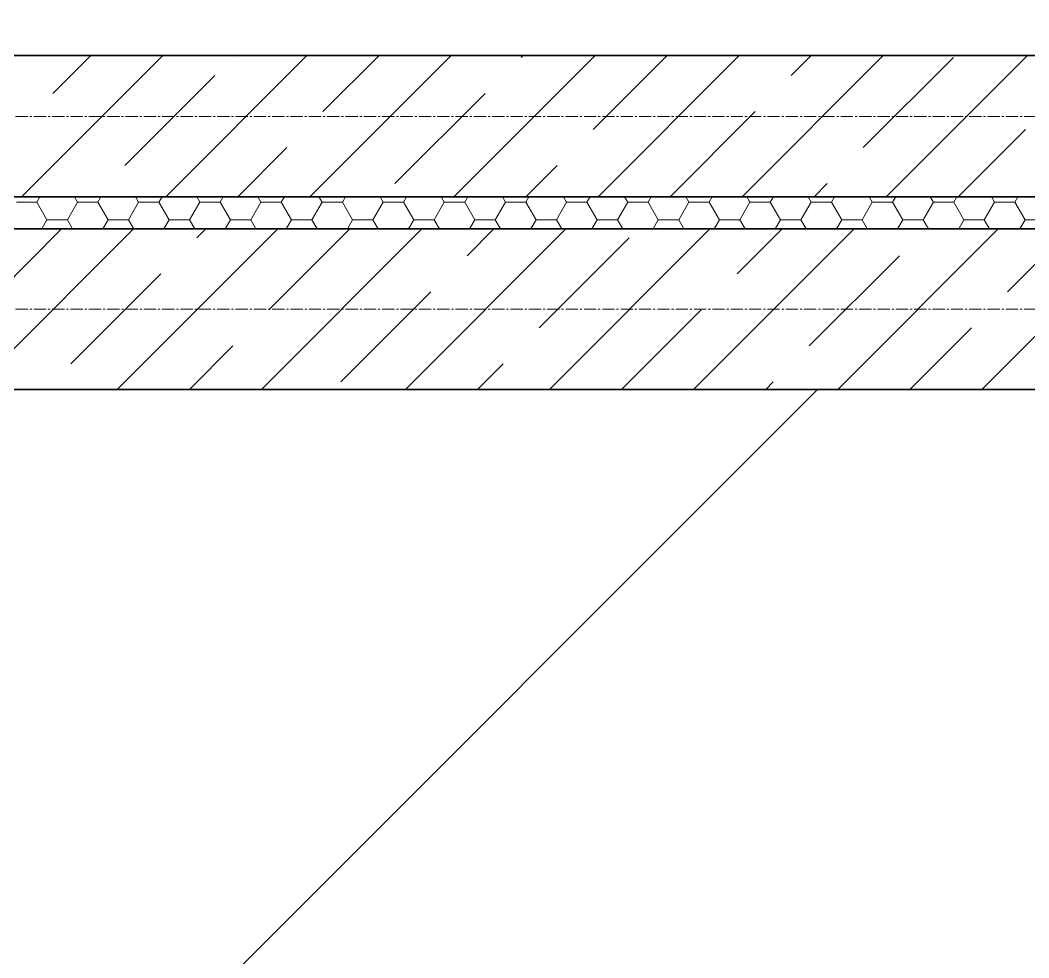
# Model space of a CAD drawing. Header units: millimetres. Extents: x 538266 to 1167394, y 114608 to 637157.
# Drawn here: x 830178 to 831749, y 185303 to 186763 of the extents above; entities that cross this region are included whole.
import ezdxf
from ezdxf.enums import TextEntityAlignment as Align

# ---------------------------------------------------------------- set-up
doc = ezdxf.new("R2010")
doc.units = ezdxf.units.MM
doc.linetypes.add('CENTER2', pattern=[28.575, 19.05, -3.175, 3.175, -3.175])
doc.layers.get('Defpoints').update_dxf_attribs({"color": 140})
for name, color, linetype, lineweight in [('АР_Стены ЖБ', 7, 'Continuous', 35), ('АР_Стены_дефшов', 4, 'Continuous', 0), ('АР_Штриховка', 8, 'Continuous', 0)]:
    doc.layers.add(name, color=color, linetype=linetype, lineweight=lineweight)
doc.layers.add('РД_Оси_100', color=7, linetype='Continuous', lineweight=0, true_color=0x525252)
doc.layers.add('ФВ-5', color=7, linetype='Continuous')
doc.styles.add('style1', font='ARIALN.TTF')

# ---------------------------------------------------------------- blocks, each defined once
blk = doc.blocks.new('2_этаж')
at = {"layer": 'АР_Стены ЖБ', "color": 18, "linetype": 'Continuous', "lineweight": 35, "true_color": 0x000000}
for p, q in [((685378.6, 186708.2), (672773.6, 186708.2)), ((672773.6, 186488.2), (685598.6, 186488.2)), ((685648.6, 186438.2), (672773.6, 186438.2)), ((672773.6, 186188.2), (685898.6, 186188.2))]:
    blk.add_line(p, q, dxfattribs=at)
at = {"layer": 'АР_Стены_дефшов', "color": 18, "linetype": 'Continuous', "lineweight": 0, "true_color": 0x000000}
for p, q in [((685598.6, 186488.2), (672973.6, 186488.2)), ((672973.6, 186438.2), (685648.6, 186438.2))]:
    blk.add_line(p, q, dxfattribs=at)
at = {"layer": 'АР_Штриховка', "color": 18, "linetype": 'Continuous', "lineweight": 5, "true_color": 0x000000}
for p, q in [((673815.5, 186488.2), (674035.5, 186708.2)), ((673864, 186649), (673923.2, 186708.2)), ((674040, 186488.2), (674260, 186708.2)), ((674144.6, 186705.1), (674144.6, 186705.1)), ((674264.5, 186488.2), (674484.5, 186708.2)), ((674285, 186620.9), (674372.3, 186708.2)), ((674489, 186488.2), (674709, 186708.2)), ((674593.7, 186705.1), (674596.8, 186708.2)), ((674705.9, 186592.9), (674821.3, 186708.2)), ((674713.5, 186488.2), (674933.5, 186708.2)), ((674938, 186488.2), (675158, 186708.2)), ((675014.6, 186677.1), (675045.8, 186708.2)), ((675126.9, 186564.8), (675267.2, 186705.1)), ((675162.5, 186488.2), (675382.5, 186708.2)), ((673976.3, 186536.8), (674116.6, 186677.1)), ((674565.6, 186677.1), (674565.6, 186677.1)), ((674397.2, 186508.7), (674537.5, 186649)), ((674986.5, 186649), (674986.5, 186649)), ((673835.9, 186620.9), (673835.9, 186620.9)), ((674825.8, 186488.2), (674958.5, 186620.9)), ((674256.9, 186592.9), (674256.9, 186592.9)), ((675274.8, 186488.2), (675379.4, 186592.9)), ((674152.3, 186488.2), (674228.8, 186564.8)), ((674677.8, 186564.8), (674677.8, 186564.8)), ((674601.3, 186488.2), (674649.8, 186536.8)), ((675098.8, 186536.8), (675098.8, 186536.8)), ((673948.2, 186508.7), (673948.2, 186508.7)), ((675050.3, 186488.2), (675070.7, 186508.7)), ((673740, 186188.2), (673990, 186438.2)), ((673779.8, 186340.3), (673877.8, 186438.2)), ((673964.5, 186188.2), (674214.5, 186438.2)), ((674088.5, 186424.5), (674102.3, 186438.2)), ((674189, 186188.2), (674439, 186438.2)), ((674200.8, 186312.3), (674326.8, 186438.2)), ((674413.5, 186188.2), (674663.5, 186438.2)), ((674509.5, 186396.4), (674551.3, 186438.2)), ((674638, 186188.2), (674888, 186438.2)), ((674862.5, 186188.2), (675112.5, 186438.2)), ((674930.4, 186368.4), (675000.3, 186438.2)), ((675087, 186188.2), (675337, 186438.2)), ((675311.6, 186188.2), (675561.6, 186438.2)), ((675351.4, 186340.3), (675449.3, 186438.2)), ((674621.7, 186284.2), (674762, 186424.5)), ((675211, 186424.5), (675211, 186424.5)), ((674060.5, 186396.4), (674060.5, 186396.4)), ((675042.7, 186256.1), (675183, 186396.4)), ((673892.1, 186228.1), (674032.4, 186368.4)), ((674481.4, 186368.4), (674481.4, 186368.4)), ((674313, 186200), (674453.3, 186340.3)), ((674902.4, 186340.3), (674902.4, 186340.3)), ((674750.3, 186188.2), (674874.3, 186312.3)), ((675323.3, 186312.3), (675323.3, 186312.3)), ((674172.7, 186284.2), (674172.7, 186284.2)), ((675199.3, 186188.2), (675295.2, 186284.2)), ((674076.8, 186188.2), (674144.6, 186256.1)), ((674593.7, 186256.1), (674593.7, 186256.1)), ((674525.8, 186188.2), (674565.6, 186228.1)), ((675014.6, 186228.1), (675014.6, 186228.1)), ((673864, 186200), (673864, 186200)), ((674974.8, 186188.2), (674986.5, 186200))]:
    blk.add_line(p, q, dxfattribs=at)
at = {"layer": 'АР_Штриховка', "color": 18, "linetype": 'Continuous', "lineweight": 0, "true_color": 0x000000}
for p, q in [((673807.3, 186480), (673839, 186480)), ((673839, 186480), (673843.8, 186488.2)), ((673854.9, 186452.5), (673839, 186480)), ((673886.7, 186452.5), (673902.5, 186480)), ((673902.5, 186480), (673897.7, 186488.2)), ((673902.5, 186480), (673934.3, 186480)), ((673934.3, 186480), (673939.1, 186488.2)), ((673950.2, 186452.5), (673934.3, 186480)), ((673981.9, 186452.5), (673997.8, 186480)), ((673997.8, 186480), (673993, 186488.2)), ((673997.8, 186480), (674029.5, 186480)), ((674029.5, 186480), (674034.3, 186488.2)), ((674045.4, 186452.5), (674029.5, 186480)), ((674077.2, 186452.5), (674093, 186480)), ((674093, 186480), (674088.2, 186488.2)), ((674093, 186480), (674124.8, 186480)), ((674124.8, 186480), (674129.6, 186488.2)), ((674140.7, 186452.5), (674124.8, 186480)), ((674172.4, 186452.5), (674188.3, 186480)), ((674188.3, 186480), (674183.5, 186488.2)), ((674188.3, 186480), (674220, 186480)), ((674220, 186480), (674224.8, 186488.2)), ((674235.9, 186452.5), (674220, 186480)), ((674267.7, 186452.5), (674283.5, 186480)), ((674283.5, 186480), (674278.7, 186488.2)), ((674283.5, 186480), (674315.3, 186480)), ((674315.3, 186480), (674320.1, 186488.2)), ((674331.2, 186452.5), (674315.3, 186480)), ((674362.9, 186452.5), (674378.8, 186480)), ((674378.8, 186480), (674374, 186488.2)), ((674378.8, 186480), (674410.5, 186480)), ((674410.5, 186480), (674415.3, 186488.2)), ((674426.4, 186452.5), (674410.5, 186480)), ((674458.2, 186452.5), (674474, 186480)), ((674474, 186480), (674469.2, 186488.2)), ((674474, 186480), (674505.8, 186480)), ((674505.8, 186480), (674510.6, 186488.2)), ((674521.7, 186452.5), (674505.8, 186480)), ((674553.4, 186452.5), (674569.3, 186480)), ((674569.3, 186480), (674564.5, 186488.2)), ((674569.3, 186480), (674601, 186480)), ((674601, 186480), (674605.8, 186488.2)), ((674616.9, 186452.5), (674601, 186480)), ((674648.7, 186452.5), (674664.5, 186480)), ((674664.5, 186480), (674659.7, 186488.2)), ((674664.5, 186480), (674696.3, 186480)), ((674696.3, 186480), (674701.1, 186488.2)), ((674712.2, 186452.5), (674696.3, 186480)), ((674743.9, 186452.5), (674759.8, 186480)), ((674759.8, 186480), (674755, 186488.2)), ((674759.8, 186480), (674791.5, 186480)), ((674791.5, 186480), (674796.3, 186488.2)), ((674807.4, 186452.5), (674791.5, 186480)), ((674839.2, 186452.5), (674855, 186480)), ((674855, 186480), (674850.2, 186488.2)), ((674855, 186480), (674886.8, 186480)), ((674886.8, 186480), (674891.6, 186488.2)), ((674902.7, 186452.5), (674886.8, 186480)), ((674934.4, 186452.5), (674950.3, 186480)), ((674950.3, 186480), (674945.5, 186488.2)), ((674950.3, 186480), (674982, 186480)), ((674982, 186480), (674986.8, 186488.2)), ((674997.9, 186452.5), (674982, 186480)), ((675029.7, 186452.5), (675045.5, 186480)), ((675045.5, 186480), (675040.7, 186488.2)), ((675045.5, 186480), (675077.3, 186480)), ((675077.3, 186480), (675082.1, 186488.2)), ((675093.2, 186452.5), (675077.3, 186480)), ((675124.9, 186452.5), (675140.8, 186480)), ((675140.8, 186480), (675136, 186488.2)), ((675140.8, 186480), (675172.5, 186480)), ((675172.5, 186480), (675177.3, 186488.2)), ((675188.4, 186452.5), (675172.5, 186480)), ((675220.2, 186452.5), (675236, 186480)), ((675236, 186480), (675231.2, 186488.2)), ((675236, 186480), (675267.8, 186480)), ((675267.8, 186480), (675272.6, 186488.2)), ((675283.7, 186452.5), (675267.8, 186480)), ((675315.4, 186452.5), (675331.3, 186480)), ((675331.3, 186480), (675326.5, 186488.2)), ((675331.3, 186480), (675363, 186480)), ((675363, 186480), (675367.8, 186488.2)), ((675378.9, 186452.5), (675363, 186480)), ((673846.7, 186438.2), (673854.9, 186452.5)), ((673854.9, 186452.5), (673886.7, 186452.5)), ((673894.9, 186438.2), (673886.7, 186452.5)), ((673942, 186438.2), (673950.2, 186452.5)), ((673950.2, 186452.5), (673981.9, 186452.5)), ((673990.1, 186438.2), (673981.9, 186452.5)), ((674037.2, 186438.2), (674045.4, 186452.5)), ((674045.4, 186452.5), (674077.2, 186452.5)), ((674085.4, 186438.2), (674077.2, 186452.5)), ((674132.5, 186438.2), (674140.7, 186452.5)), ((674140.7, 186452.5), (674172.4, 186452.5)), ((674180.6, 186438.2), (674172.4, 186452.5)), ((674227.7, 186438.2), (674235.9, 186452.5)), ((674235.9, 186452.5), (674267.7, 186452.5)), ((674275.9, 186438.2), (674267.7, 186452.5)), ((674323, 186438.2), (674331.2, 186452.5)), ((674331.2, 186452.5), (674362.9, 186452.5)), ((674371.1, 186438.2), (674362.9, 186452.5)), ((674418.2, 186438.2), (674426.4, 186452.5)), ((674426.4, 186452.5), (674458.2, 186452.5)), ((674466.4, 186438.2), (674458.2, 186452.5)), ((674513.5, 186438.2), (674521.7, 186452.5)), ((674521.7, 186452.5), (674553.4, 186452.5)), ((674561.6, 186438.2), (674553.4, 186452.5)), ((674608.7, 186438.2), (674616.9, 186452.5)), ((674616.9, 186452.5), (674648.7, 186452.5)), ((674656.9, 186438.2), (674648.7, 186452.5)), ((674704, 186438.2), (674712.2, 186452.5)), ((674712.2, 186452.5), (674743.9, 186452.5)), ((674752.1, 186438.2), (674743.9, 186452.5)), ((674799.2, 186438.2), (674807.4, 186452.5)), ((674807.4, 186452.5), (674839.2, 186452.5)), ((674847.4, 186438.2), (674839.2, 186452.5)), ((674894.5, 186438.2), (674902.7, 186452.5)), ((674902.7, 186452.5), (674934.4, 186452.5)), ((674942.6, 186438.2), (674934.4, 186452.5)), ((674989.7, 186438.2), (674997.9, 186452.5)), ((674997.9, 186452.5), (675029.7, 186452.5)), ((675037.9, 186438.2), (675029.7, 186452.5)), ((675085, 186438.2), (675093.2, 186452.5)), ((675093.2, 186452.5), (675124.9, 186452.5)), ((675133.1, 186438.2), (675124.9, 186452.5)), ((675180.2, 186438.2), (675188.4, 186452.5)), ((675188.4, 186452.5), (675220.2, 186452.5)), ((675228.4, 186438.2), (675220.2, 186452.5)), ((675275.5, 186438.2), (675283.7, 186452.5)), ((675283.7, 186452.5), (675315.4, 186452.5)), ((675323.6, 186438.2), (675315.4, 186452.5)), ((675370.7, 186438.2), (675378.9, 186452.5)), ((675378.9, 186452.5), (675410.7, 186452.5))]:
    blk.add_line(p, q, dxfattribs=at)
at = {"layer": 'Defpoints', "color": 18, "true_color": 0x000000, "style": 'style1'}
for p in [(677970.6, 219836.4), (678101.2, 211681.4)]:
    blk.add_attdef('АР-ПОМЕЩЕНИЕ:НАИМЕНОВАНИЕ', text='', height=100, dxfattribs=at).set_placement(p, align=Align.MIDDLE)
blk = doc.blocks.new('СОШ_2200_АР_ОСИ_М100_28.05.24')
at = {"layer": 'РД_Оси_100', "color": 251, "linetype": 'CENTER2', "true_color": 0x636466}
for points in [[(29555, 64200), (-5454.958, 64200), (-5954.958, 64350)], [(29555, 63900), (-5454.958, 63900), (-5954.958, 63750)]]:
    blk.add_lwpolyline(points, dxfattribs=at)

msp = doc.modelspace()

# ---------------------------------------------------------------- hatches: boundary and pattern name
at = {"layer": 'ФВ-5'}
h = msp.add_hatch(dxfattribs=at)
h.set_pattern_fill('ANSI31', color=3, scale=300)
h.paths.add_polyline_path([(836927.8, 185313.2), (836927.8, 185314.2), (836927.8, 185768.2), (836707.8, 185768.2), (836707.8, 186188.2), (829357.8, 186188.2), (829357.8, 185313.2), (829356.5, 182013.2), (829357.8, 182013.2), (829357.8, 181113.2), (829357.4, 180053.9, -0.256444), (829457.6, 179871.3, -0.284268), (829337.8, 179677.8), (829337.8, 179248.7, -0.284268), (829457.6, 179055.2, -0.284268), (829337.8, 178861.6), (829337.8, 177964.9, -0.284268), (829457.6, 177771.3, -0.255743), (829357.8, 177589.1), (829357.8, 177113.2), (832809.7, 177113.2, -0.594367), (833189.8, 177113.2), (834927.8, 177113.2), (834927.8, 177413.2), (835827.8, 177413.2), (835827.8, 177113.2), (835907.8, 177113.2), (835907.8, 177533.2), (836927.8, 177533.2), (836927.8, 177613.2), (836927.8, 181113.2), (836927.8, 182013.2), (836927.8, 182187.1, -0.260437), (836824.9, 182371.3, -0.260437), (836927.8, 182555.6)])
h.paths.add_polyline_path([(832635.7, 182246.9), (832085.7, 182246.9, -1), (832085.7, 182846.9), (832635.7, 182846.9, -1)], flags=16)
h.paths.add_polyline_path([(831759.1, 177835.7), (832772.3, 177835.7), (832772.3, 178295.2), (831759.1, 178295.2)], flags=24)
h.paths.add_polyline_path([(831489.4, 178262.2), (833042, 178262.2), (833042, 178459.8), (831489.4, 178459.8)], flags=24)
h.paths.add_polyline_path([(831574.9, 181966.7), (833127.6, 181966.7), (833127.6, 182164.3), (831574.9, 182164.3)], flags=24)
h.paths.add_polyline_path([(831769.6, 182278.8), (832951.7, 182278.8), (832951.7, 182814.9), (831769.6, 182814.9)], flags=24)
h.paths.add_polyline_path([(836449.7, 185729.8), (836739.4, 185729.8), (836739.4, 185955.3), (836449.7, 185955.3)], flags=24)

# ---------------------------------------------------------------- block references
msp.add_blockref('2_этаж', (156364.3, 0))
at = {"layer": 'РД_Оси_100'}
msp.add_blockref('СОШ_2200_АР_ОСИ_М100_28.05.24', (829237.8, 122413.2), dxfattribs=at)

doc.saveas('drawing.dxf')
